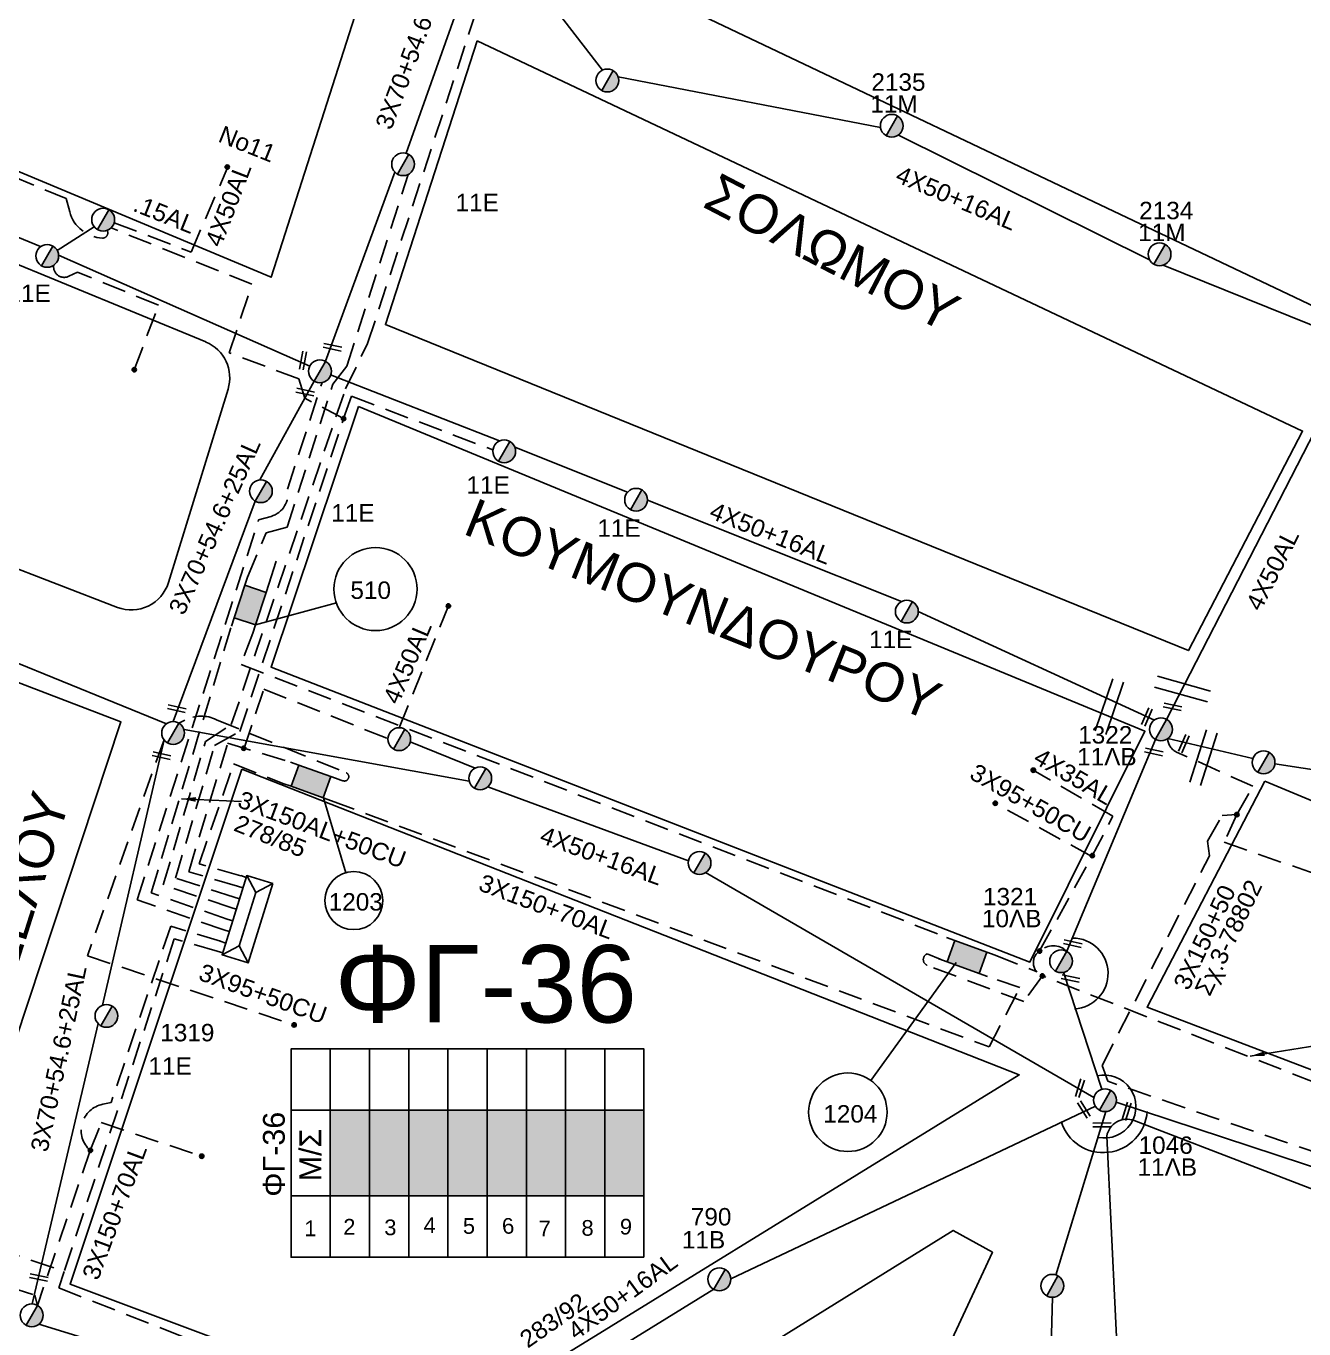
# Model space of a CAD drawing. Header units: millimetres. Extents: x 8791 to 11104, y 1833 to 2902.
# Drawn here: x 9006 to 9140.8, y 2681.6 to 2819 of the extents above; entities that cross this region are included whole.
import ezdxf
from ezdxf.enums import TextEntityAlignment as Align

# ---------------------------------------------------------------- set-up
doc = ezdxf.new("R2010")
doc.units = ezdxf.units.MM
doc.linetypes.add('DASHED', pattern=[19.05, 12.7, -6.35])
for name, color, linetype in [('Link Box 4 Διευθύνσεων', 7, 'Continuous'), ('Ασφαλειοκιβώτια Χ.Τ 9 αναχωρήσεων', 7, 'Continuous'), ('Γέφυρες Εναερίου Δικτύου', 7, 'Continuous'), ('Γυμνά εναέρια ΧΤ (3Φ)   4x35AL', 7, 'Continuous'), ('Γυμνά εναέρια ΧΤ (3Φ)   4x50AL', 7, 'Continuous'), ('Γυμνά εναέρια ΧΤ και ΦΟΠ (3Φ)   4x50+16AL', 7, 'Continuous'), ('Εναέρια παροχή ΧΤ 4x16', 7, 'SYN_LINE'), ('Επιγραφές - Σχήματα', 7, 'Continuous'), ('Καλώδια ΧΤ   3x150+50AL', 7, 'DASHED'), ('Καλώδια ΧΤ   3x150+50CU', 7, 'DASHED'), ('Καλώδια ΧΤ   3x150+70AL', 7, 'DASHED'), ('Καλώδια ΧΤ   3x150AL+50CU', 7, 'DASHED'), ('Καλώδια ΧΤ   3x95+50CU', 7, 'DASHED'), ('Καλώδια ΧΤ   4x50AL', 7, 'DASHED'), ('Μηχανική τομή', 7, 'Continuous'), ('Στύλος ΦΜ', 7, 'Continuous'), ('Στύλος ΦΜ @ 1', 7, 'Continuous'), ('Συνδέσεις', 7, 'Continuous'), ('Συνεστραμμένα ΧΤ   3x70+54.6+25AL', 7, 'SYN_LINE'), ('Τομή', 7, 'Continuous'), ('Υποσταθμός πόλεως', 7, 'Continuous'), ('Υπόβαθρο ΔΕΗ', 7, 'Continuous'), ('Υπόγεια Καλώδια Δικτύου ΧΤ   150AL', 7, 'DASHED')]:
    doc.layers.add(name, color=color, linetype=linetype)
doc.styles.add('ar', font='ARIAL.TTF')
doc.styles.get("Standard").update_dxf_attribs({"font": 'ARIAL.TTF'})
doc.linetypes.add('SYN_LINE', pattern='A,0.5,-0.0001,["/\\/\\/\\/",Standard,S=0.1,R=0,X=0,Y=-0.05],-0.25', length=0.7501)
doc.dimstyles.new('ISO-25', dxfattribs={"dimtxt": 2.5, "dimasz": 2.5, "dimexe": 1.25, "dimexo": 0.625, "dimtad": 1, "dimtxsty": 'Standard', "dimcen": 2.5, "dimadec": 0, "dimazin": 0, "dimtfac": 1, "dimtmove": 0, "dimatfit": 3, "dimfxl": 1, "dimarcsym": 0})

# ---------------------------------------------------------------- blocks, each defined once
blk = doc.blocks.new('ΥΠΑΡΧΩΝ ΤΣΙΜΕΝΤΕΝΙΟΣ ΣΤΥΛΟΣ')
at = {"layer": 'Στύλος ΦΜ'}
blk.add_hatch(color=256, dxfattribs=at).paths.add_polyline_path([(-1.29, -2.28, 0.574793), (2.62, 0, 0.268822), (1.3, 2.27)])
blk.add_line((-1.29, -2.28), (1.3, 2.27), dxfattribs=at)
blk.add_circle((0, 0), 2.62, dxfattribs=at)
at = {"layer": 'Στύλος ΦΜ', "flags": 4}
for tag, p in [('ΑΡΙΘΜΟΣ', (-4.68, 8.05)), ('ΤΥΠΟΣ', (-4.91, 3.03))]:
    blk.add_attdef(tag, p, '', height=4, dxfattribs=at)
blk = doc.blocks.new('LINK BOX 4 ΑΝΑΧΩΡΗΣΕΩΝ')
at = {"layer": 'Link Box 4 Διευθύνσεων', "ltscale": 40}
blk.add_hatch(color=256, dxfattribs=at).paths.add_polyline_path([(-3.54, 0), (-3.54, -4.67), (3.54, -4.67), (3.54, 0)])
for p, q in [((-3.54, 0), (-5.33, 0)), ((5.33, 0), (3.54, 0)), ((-3.54, -4.67), (-5.33, -4.67)), ((5.33, -4.67), (3.54, -4.67))]:
    blk.add_line(p, q, dxfattribs=at)
blk.add_lwpolyline([(-3.54, -4.67), (-3.54, 0), (3.54, 0), (3.54, -4.67)], close=True, dxfattribs=at)
blk = doc.blocks.new('ΥΠΟΣΤΑΘΜΟΣ ΠΟΛΕΩΣ 8 ΑΝΑΧΩΡΗΣΕΩΝ')
at = {"layer": 'Υποσταθμός πόλεως', "linetype": 'Continuous', "ltscale": 40}
for p, q in [((-8.18, -2.82), (-8.18, -4)), ((-5.9, -2.82), (-5.9, -4)), ((-3.55, -2.82), (-3.55, -4)), ((-1.28, -2.82), (-1.28, -4)), ((1.23, -2.82), (1.23, -4)), ((3.56, -2.82), (3.56, -4)), ((6.03, -2.82), (6.03, -4)), ((8.16, -2.82), (8.16, -4))]:
    blk.add_line(p, q, dxfattribs=at)
blk.add_lwpolyline([(-8.57, 2.82), (8.57, 2.82), (8.57, -2.82), (-8.57, -2.82)], close=True, dxfattribs=at)
for points in [[(-5.75, 0), (-8.57, 2.82)], [(5.75, 0), (8.57, 2.82)], [(-8.57, -2.82), (-5.75, 0)], [(-5.75, 0), (5.75, 0)], [(8.57, -2.82), (5.75, 0)]]:
    blk.add_lwpolyline(points, dxfattribs=at)
at = {"layer": 'Υποσταθμός πόλεως', "linetype": 'SYN_LINE', "ltscale": 40, "flags": 1}
for tag, p in [('ΜΕΤΑΣΧΗΜΑΤΙΣΜΟΣ', (9.59, 1.44)), ('ΙΣΧΥΣ', (9.57, -1.35)), ('ΑΡΙΘΜΟΣ', (9.69, -4.07))]:
    blk.add_attdef(tag, p, '', height=1.8, dxfattribs=at)
blk = doc.blocks.new('ΤΟΜΗ')
at = {"layer": 'Τομή', "ltscale": 40}
for p, q in [((-5.68, 0), (5.68, 0)), ((5.68, -2.33), (-5.68, -2.33))]:
    blk.add_line(p, q, dxfattribs=at)
blk = doc.blocks.new('ΑΣΦΑΛΕΙΟΚΙΒΩΤΙΟ ΥΠΟΣΤΑΘΜΟΥ 9 ΑΝΑΧΩΡΗΣΕΩΝ')
at = {"layer": 'Ασφαλειοκιβώτια Χ.Τ 9 αναχωρήσεων', "ltscale": 40}
for p, q in [((-23.8, 40.36), (24.02, 40.36)), ((-9.72, 40.36), (-9.72, -40.64)), ((9.94, 40.36), (9.94, -40.64)), ((-23.8, 31.36), (24.02, 31.36)), ((-23.8, 22.36), (24.02, 22.36)), ((-23.8, 13.36), (24.02, 13.36)), ((-23.8, 4.36), (24.02, 4.36)), ((-23.8, -4.64), (24.02, -4.64)), ((-23.8, -13.64), (24.02, -13.64)), ((-23.8, -22.64), (24.02, -22.64)), ((-23.8, -31.64), (24.02, -31.64))]:
    blk.add_line(p, q, dxfattribs=at)
at = {"layer": 'Ασφαλειοκιβώτια Χ.Τ 9 αναχωρήσεων'}
blk.add_lwpolyline([(-23.8, -40.64), (24.02, -40.64), (24.02, 40.36), (-23.8, 40.36)], close=True, dxfattribs=at)
for s, rotation, p in [('1', 270, (-18.96, 37.31)), ('2', 270, (-18.6, 28.38)), ('3', 270, (-18.74, 18.97)), ('4', 270, (-18.26, 9.95)), ('5', 270, (-18.42, 0.93)), ('6', 274.9707, (-18.52, -8.21)), ('7', 270, (-19, -16.47)), ('8', 270, (-18.86, -26.29)), ('9', 266.863, (-18.5, -35))]:
    blk.add_text(s, height=3.6, rotation=rotation, dxfattribs=at).set_placement(p)
at = {"layer": 'Ασφαλειοκιβώτια Χ.Τ 9 αναχωρήσεων', "ltscale": 40}
for tag, height, p in [('ΟΝΟΜΑ', 5, (-0.16, 44.31)), ('ΚΕΙΜΕΝΟ 1', 2, (17.06, 35.59)), ('ΚΕΙΜΕΝΟ 2', 2, (17.06, 26.88)), ('ΚΕΙΜΕΝΟ 3', 2, (17.06, 17.69)), ('ΚΕΙΜΕΝΟ 4', 2, (17.06, 8.71)), ('ΚΕΙΜΕΝΟ 5', 2, (17.06, -0.13)), ('ΚΕΙΜΕΝΟ 6', 2, (17.06, -9.05)), ('ΚΕΙΜΕΝΟ 7', 2, (17.06, -18.13)), ('ΚΕΙΜΕΝΟ 8', 2, (17.06, -26.85)), ('ΚΕΙΜΕΝΟ 9', 2, (17.06, -35.99)), ('ΣΧ', 2, (-0.1, -42.64))]:
    blk.add_attdef(tag, text='', height=height, dxfattribs=at).set_placement(p, align=Align.MIDDLE_CENTER)
blk = doc.blocks.new('_ΣΥΝΔΕΣΗ')
at = {"layer": 'Συνδέσεις', "linetype": 'SYN_LINE', "ltscale": 40}
blk.add_hatch(color=256, dxfattribs=at).paths.add_polyline_path([(0.5, -0.01, 1), (-0.5, -0.01, 1)])
at = {"layer": 'Συνδέσεις'}
blk.add_circle((0, -0.01), 0.5, dxfattribs=at)
blk = doc.blocks.new('ΜΗΧΑΝΙΚΗ ΤΟΜΗ')
at = {"layer": 'Μηχανική τομή', "ltscale": 40}
for p, q in [((-1.89, 0.78), (1.89, 0.78)), ((1.89, 0), (-1.89, 0))]:
    blk.add_line(p, q, dxfattribs=at)

msp = doc.modelspace()

# ---------------------------------------------------------------- hatches: boundary and pattern name
at = {"layer": 'Ασφαλειοκιβώτια Χ.Τ 9 αναχωρήσεων', "ltscale": 20}
for color, points in [(151, [(9038.08, 2704.67), (9038.08, 2695.64), (9042.22, 2695.64), (9042.22, 2704.67)]), (85, [(9042.22, 2704.67), (9042.22, 2695.64), (9046.35, 2695.64), (9046.35, 2704.67)]), (30, [(9046.35, 2704.67), (9046.35, 2695.64), (9050.49, 2695.64), (9050.49, 2704.67)]), (1, [(9050.49, 2704.67), (9050.49, 2695.64), (9054.62, 2695.64), (9054.62, 2704.67)]), (2, [(9054.62, 2704.67), (9054.62, 2695.64), (9058.76, 2695.64), (9058.76, 2704.67)]), (5, [(9058.76, 2704.67), (9058.76, 2695.64), (9062.89, 2695.64), (9062.89, 2704.67)]), (27, [(9062.89, 2704.67), (9062.89, 2695.64), (9067.03, 2695.64), (9067.03, 2704.67)]), (6, [(9067.03, 2704.67), (9067.03, 2695.64), (9071.16, 2695.64), (9071.16, 2704.67)])]:
    msp.add_hatch(color=color, dxfattribs=at).paths.add_polyline_path(points)

# ---------------------------------------------------------------- linework, layer by layer
at = {"layer": 'Γέφυρες Εναερίου Δικτύου', "ltscale": 20}
msp.add_lwpolyline([(9009.29, 2795.34), (9013.19, 2797.85)], dxfattribs=at)
at = {"layer": 'Γέφυρες Εναερίου Δικτύου', "color": 27, "linetype": 'DASHED', "ltscale": 0.2}
msp.add_lwpolyline([(9039.49, 2777.63), (9035.41, 2779.77), (9034.77, 2781.81), (9027.42, 2784.55), (9029.82, 2791.8), (9014.97, 2797.73)], dxfattribs=at)
at = {"layer": 'Γέφυρες Εναερίου Δικτύου', "color": 30, "linetype": 'DASHED', "ltscale": 0.2}
msp.add_lwpolyline([(9017.41, 2782.77), (9019.96, 2789.57), (9011.43, 2793.08), (9010.5, 2792.63, -0.604371), (9008.92, 2793.79, -2.190276)], format="xyb", dxfattribs=at)
at = {"layer": 'Γέφυρες Εναερίου Δικτύου', "color": 6, "linetype": 'DASHED', "ltscale": 0.2}
msp.add_lwpolyline([(9029.91, 2754.99), (9028.67, 2751.7), (9103.12, 2722.9)], dxfattribs=at)
at = {"layer": 'Γέφυρες Εναερίου Δικτύου', "color": 85, "ltscale": 20}
msp.add_lwpolyline([(9046.52, 2743.52), (9053.37, 2740.76)], dxfattribs=at)
at = {"layer": 'Γυμνά εναέρια ΧΤ (3Φ)   4x35AL', "color": 173, "linetype": 'DASHED', "ltscale": 0.2}
msp.add_lwpolyline([(9120.61, 2735.67), (9112.21, 2740.53)], dxfattribs=at)
at = {"layer": 'Γυμνά εναέρια ΧΤ (3Φ)   4x50AL', "color": 30, "ltscale": 20}
for points in [[(8982.57, 2806.03), (9007.54, 2795.76)], [(9009.43, 2794.87), (9035.92, 2783.16)]]:
    msp.add_lwpolyline(points, dxfattribs=at)
at = {"layer": 'Γυμνά εναέρια ΧΤ (3Φ)   4x50AL', "linetype": 'DASHED', "ltscale": 0.2}
msp.add_lwpolyline([(9023.41, 2795.18), (9027.27, 2804.16)], dxfattribs=at)
at = {"layer": 'Γυμνά εναέρια ΧΤ (3Φ)   4x50AL', "color": 85}
for points in [[(9126.28, 2745.88), (9146.31, 2784.82)], [(8993.17, 2756.68), (9020.81, 2745.44)]]:
    msp.add_lwpolyline(points, dxfattribs=at)
at = {"layer": 'Γυμνά εναέρια ΧΤ (3Φ)   4x50AL', "color": 173}
msp.add_lwpolyline([(9115.75, 2721.44), (9125.09, 2743.79)], dxfattribs=at)
at = {"layer": 'Γυμνά εναέρια ΧΤ και ΦΟΠ (3Φ)   4x50+16AL', "color": 30}
for points in [[(9056, 2828.35), (9066.79, 2814.36)], [(9068.43, 2813.67), (9096.1, 2808.32)], [(9097.99, 2807.52), (9124.47, 2794.38)], [(9125.9, 2793.81), (9145.7, 2785.81)]]:
    msp.add_lwpolyline(points, dxfattribs=at)
at = {"layer": 'Γυμνά εναέρια ΧΤ και ΦΟΠ (3Φ)   4x50+16AL', "color": 2}
for points in [[(9038.12, 2782.22), (9055.91, 2775.26)], [(9057.55, 2774.59), (9069.43, 2769.86)], [(9071.53, 2769.03), (9098.31, 2758.33)], [(9100.08, 2757.29), (9125.01, 2745.83)]]:
    msp.add_lwpolyline(points, dxfattribs=at)
at = {"layer": 'Γυμνά εναέρια ΧΤ και ΦΟΠ (3Φ)   4x50+16AL', "color": 85}
for points in [[(9022.66, 2744.82), (9052.73, 2739.37)], [(9054.68, 2738.77), (9075.84, 2730.98)], [(9077.66, 2729.73), (9118.61, 2706)]]:
    msp.add_lwpolyline(points, dxfattribs=at)
at = {"layer": 'Γυμνά εναέρια ΧΤ και ΦΟΠ (3Φ)   4x50+16AL', "color": 1}
for points in [[(9126.4, 2743.87), (9135.37, 2741.77)], [(9137.69, 2741.19), (9159.98, 2737.78)], [(9007.36, 2682.11), (9049.36, 2669.21)]]:
    msp.add_lwpolyline(points, dxfattribs=at)
at = {"layer": 'Γυμνά εναέρια ΧΤ και ΦΟΠ (3Φ)   4x50+16AL', "color": 173}
for points in [[(9119.45, 2706.89), (9115.4, 2719.22)], [(9114.59, 2687.29), (9119.86, 2704.53)], [(9113.35, 2652.57), (9114.25, 2684.94)]]:
    msp.add_lwpolyline(points, dxfattribs=at)
at = {"layer": 'Γυμνά εναέρια ΧΤ και ΦΟΠ (3Φ)   4x50+16AL', "color": 133}
for points in [[(9080.31, 2686.89), (9118.76, 2705.09)], [(9120.96, 2705.52), (9149.26, 2696.19)], [(9051.63, 2669.22), (9078.52, 2685.8)]]:
    msp.add_lwpolyline(points, dxfattribs=at)
at = {"layer": 'Εναέρια παροχή ΧΤ 4x16', "color": 1, "linetype": 'DASHED', "ltscale": 0.2}
msp.add_lwpolyline([(8978.9, 2670.91), (8983.26, 2682.98), (8993.85, 2679.17), (8997.05, 2688.33), (9006.92, 2685.16), (9007.2, 2684.09)], dxfattribs=at)
at = {"layer": 'Επιγραφές - Σχήματα', "ltscale": 20}
for p, q in [((9030.2, 2755.86), (9038.72, 2758.18)), ((9037.35, 2737.62), (9039.71, 2729.72)), ((9104.1, 2720.27), (9095.09, 2707.81))]:
    msp.add_line(p, q, dxfattribs=at)
for centre, radius in [((9042.85, 2759.64), 4.38), ((9040.56, 2726.78), 3.06), ((9092.66, 2704.46), 4.14)]:
    msp.add_circle(centre, radius, dxfattribs=at)
at = {"layer": 'Καλώδια ΧΤ   3x150+50AL', "color": 62, "ltscale": 0.2}
msp.add_lwpolyline([(9198.6, 2678.94), (9197.56, 2679.26), (9196.41, 2678.73), (9160.67, 2693.84), (9120.06, 2707.72), (9119.48, 2709.4), (9130.78, 2731.49), (9130.6, 2733.05), (9132.12, 2735.77), (9133.68, 2735.86), (9135.38, 2738.84), (9127.33, 2742.45, -0.293823), (9126.4, 2743.87, -2.382889)], format="xyb", dxfattribs=at)
msp.add_lwpolyline([(9133.68, 2735.86), (9132.34, 2732.94), (9143.47, 2729.06)], dxfattribs=at)
at = {"layer": 'Καλώδια ΧΤ   3x150+50CU', "color": 5, "ltscale": 0.2}
msp.add_lwpolyline([(9027.6, 2726.05), (9020.47, 2728.44), (9024.92, 2743.58), (9027.64, 2745.34), (9039.68, 2780.75), (9042.02, 2785.53), (9055.21, 2825.92), (9056.26, 2825.97, 0.719118), (9057.6, 2830.65), (9046.8, 2836.19), (9058.04, 2870.14), (9057.13, 2870.67, -0.400155), (9056.23, 2873.88), (9032.75, 2885.46), (9040.38, 2901.75)], format="xyb", dxfattribs=at)
at = {"layer": 'Καλώδια ΧΤ   3x150+50CU', "color": 27, "ltscale": 0.2}
msp.add_lwpolyline([(8972.81, 2816.42), (9010.22, 2800.83), (9010.6, 2799.43, 0.325021), (9014.05, 2796.66, 0.590738), (9014.55, 2797.48, 12.344555)], format="xyb", dxfattribs=at)
at = {"layer": 'Καλώδια ΧΤ   3x150+50CU', "color": 154, "ltscale": 0.2}
msp.add_lwpolyline([(9031.61, 2760.16), (9032.66, 2763.51)], dxfattribs=at)
at = {"layer": 'Καλώδια ΧΤ   3x150+70AL', "color": 151, "ltscale": 0.2}
msp.add_lwpolyline([(9038.21, 2737.31), (9107.57, 2711.35), (9110.79, 2717.6), (9107.3, 2718.82)], dxfattribs=at)
at = {"layer": 'Καλώδια ΧΤ   3x150+70AL', "color": 2, "ltscale": 0.2}
for points in [[(8920.53, 2727.68), (8921.84, 2730.77), (8924.64, 2729.76), (8920.55, 2718.58), (8966.51, 2701.37), (8966.47, 2700.23), (8998.46, 2688.99), (8999.3, 2691.33), (9010.03, 2687.66), (9009.46, 2685.93), (9049.04, 2670.38), (9060.66, 2676.56), (9066.45, 2669.76), (9064.64, 2664.82), (9067.47, 2663.95)], [(9026.17, 2721.45), (9021.63, 2722.74), (9010.03, 2687.66)]]:
    msp.add_lwpolyline(points, dxfattribs=at)
at = {"layer": 'Καλώδια ΧΤ   3x150+70AL', "color": 1, "ltscale": 0.2}
msp.add_lwpolyline([(9026.49, 2722.49), (9021.25, 2724.08), (9014.96, 2705.47), (9014.09, 2705.3, 0.625557), (9012.77, 2700.43), (9007.2, 2684.09)], format="xyb", dxfattribs=at)
msp.add_lwpolyline([(9012.77, 2700.43), (9013.92, 2703.37), (9024.51, 2699.82)], dxfattribs=at)
at = {"layer": 'Καλώδια ΧΤ   3x150AL+50CU', "color": 6, "linetype": 'DASHED', "ltscale": 0.2}
for points in [[(9029.35, 2760.9), (9031.31, 2765.58), (9033.52, 2766.18), (9038.34, 2781.25), (9039.81, 2783.14), (9046.28, 2803.37)], [(9027.22, 2724.83), (9019.19, 2727.59), (9027.65, 2755.74)]]:
    msp.add_lwpolyline(points, dxfattribs=at)
at = {"layer": 'Καλώδια ΧΤ   3x150AL+50CU', "color": 30, "linetype": 'DASHED', "ltscale": 0.2}
msp.add_lwpolyline([(9026.86, 2723.69), (9017.71, 2726.86), (9030.51, 2766.94), (9031.84, 2767.31, 0.392507), (9033.57, 2770.18), (9037.21, 2781.43)], format="xyb", dxfattribs=at)
at = {"layer": 'Καλώδια ΧΤ   3x150AL+50CU', "color": 27, "linetype": 'DASHED', "ltscale": 0.2}
msp.add_lwpolyline([(9027.94, 2727.15), (9021.76, 2729.15), (9025.88, 2743.14), (9028.55, 2744.62), (9039.49, 2777.63), (9040.33, 2779.97), (9055.23, 2774.31)], dxfattribs=at)
at = {"layer": 'Καλώδια ΧΤ   3x150AL+50CU', "color": 85, "ltscale": 0.2}
for points in [[(9029, 2742.86), (9031.08, 2749.09), (9044.15, 2743.86)], [(9028.3, 2728.3), (9023.15, 2729.82), (9027.25, 2743.38)], [(9027.25, 2743.38), (9033.89, 2741.39)]]:
    msp.add_lwpolyline(points, dxfattribs=at)
msp.add_lwpolyline([(9022.11, 2745.5), (9022.75, 2745.83, -0.235638), (9026.08, 2745.86), (9039.75, 2740.26, -0.887215), (9039.51, 2739.4, -0.073315), (9039.01, 2739.56, 40.474403)], format="xyb", dxfattribs=at)
at = {"layer": 'Καλώδια ΧΤ   3x150AL+50CU', "color": 151, "ltscale": 0.2}
msp.add_lwpolyline([(9028.64, 2729.41), (9024.24, 2730.65), (9027.89, 2741.19), (9033.09, 2739.15)], dxfattribs=at)
at = {"layer": 'Καλώδια ΧΤ   3x150AL+50CU', "color": 173, "ltscale": 0.2}
for points in [[(9200.15, 2683.38), (9198.69, 2685.4), (9113.17, 2718.84, -0.604462), (9112.88, 2721.47), (9118.39, 2731.43), (9120.61, 2735.67)], [(9113.17, 2718.84), (9111.21, 2716.13), (9101.04, 2719.95, -0.670247), (9101.01, 2721.16), (9102.41, 2720.62)]]:
    msp.add_lwpolyline(points, format="xyb", dxfattribs=at)
at = {"layer": 'Καλώδια ΧΤ   3x150AL+50CU', "color": 173, "linetype": 'DASHED', "ltscale": 0.2}
msp.add_lwpolyline([(9108.19, 2721.02), (9112.52, 2719.3)], dxfattribs=at)
at = {"layer": 'Καλώδια ΧΤ   3x150AL+50CU', "color": 0, "linetype": 'Continuous', "ltscale": 0.2}
for centre, radius, start, end in [((9116.37, 2719.1), 3.73, 273.0208, 89.9956), ((9119.72, 2705.06), 3.32, 258.1342, 103.7013), ((9119.59, 2704.84), 4.64, 197.0358, 356.3096)]:
    msp.add_arc(centre, radius, start, end, dxfattribs=at)
at = {"layer": 'Καλώδια ΧΤ   3x150AL+50CU', "color": 173, "ltscale": 0.2}
msp.add_arc((9114.3, 2719.93), 2.09, 46.1163, 132.6254, dxfattribs=at)
at = {"layer": 'Καλώδια ΧΤ   3x95+50CU', "color": 2, "ltscale": 0.2}
msp.add_lwpolyline([(9020.55, 2743.74), (9012.47, 2720.96), (9034.27, 2713.67)], dxfattribs=at)
at = {"layer": 'Καλώδια ΧΤ   3x95+50CU', "color": 173, "ltscale": 0.2}
msp.add_lwpolyline([(9118.39, 2731.43), (9108.2, 2737.05)], dxfattribs=at)
at = {"layer": 'Καλώδια ΧΤ   4x50AL', "color": 85, "linetype": 'DASHED', "ltscale": 0.2}
msp.add_lwpolyline([(9045.36, 2745.01), (9050.54, 2757.87)], dxfattribs=at)
at = {"layer": 'Συνεστραμμένα ΧΤ   3x70+54.6+25AL', "color": 6, "ltscale": 20}
for points in [[(9046.07, 2805.61), (9053.99, 2827.91)], [(9037.58, 2783.66), (9044.89, 2803.61)]]:
    msp.add_lwpolyline(points, dxfattribs=at)
at = {"layer": 'Συνεστραμμένα ΧΤ   3x70+54.6+25AL', "color": 2, "ltscale": 15}
msp.add_lwpolyline([(9030.66, 2771.16), (9036.39, 2781.57)], dxfattribs=at)
at = {"layer": 'Συνεστραμμένα ΧΤ   3x70+54.6+25AL', "color": 2, "ltscale": 20}
for points in [[(9021.53, 2745.66), (9030.17, 2768.92)], [(9014.07, 2715.75), (9020.55, 2743.74)], [(9006.64, 2684.25), (9013.6, 2713.81)]]:
    msp.add_lwpolyline(points, dxfattribs=at)
at = {"layer": 'Υπόβαθρο ΔΕΗ'}
for p, q in [((8965.46, 2810.23), (9024.96, 2785.7)), ((9015.64, 2757.71), (8954.77, 2781.2)), ((9027.3, 2780.72), (9021.01, 2760.32))]:
    msp.add_line(p, q, dxfattribs=at)
for points in [[(9067.06, 2859.65), (9161.51, 2816.54), (9146.18, 2787.38), (9057.58, 2829.51)], [(8976.28, 2851.16), (8964.85, 2820.56), (9031.85, 2792.52), (9041.54, 2822.85)], [(9053.57, 2817.48), (9140.61, 2776.31), (9128.57, 2753.16), (9043.89, 2787.54)], [(9041.06, 2778.88), (9123.99, 2744.64), (9111.86, 2720.3), (9031.84, 2751.39)], [(8997.85, 2690.86), (9016.01, 2745.65), (8947.16, 2772.02), (8927, 2716.73)], [(9028.76, 2740.66), (9110.73, 2708.4), (9050.57, 2671.35), (9010.64, 2686.33)], [(9136.63, 2739.37), (9203.43, 2711.54), (9194.11, 2688.88), (9124.21, 2715.55)], [(9065.94, 2665.53), (9067.54, 2669.49), (9103.75, 2692), (9107.91, 2689.69), (9091.98, 2655.49)]]:
    msp.add_lwpolyline(points, close=True, dxfattribs=at)
msp.add_lwpolyline([(9122.24, 2654.47), (9119.96, 2701.94, -0.459402), (9122.84, 2703.6), (9189.46, 2677.94), (9179.35, 2652.44)], format="xyb", close=True, dxfattribs=at)
for centre, start, end in [((9023.4, 2781.92), 342.8627, 67.5894), ((9017.11, 2761.52), 248.9026, 342.8627)]:
    msp.add_arc(centre, 4.08, start, end, dxfattribs=at)
at = {"layer": 'Υπόγεια Καλώδια Δικτύου ΧΤ   150AL', "linetype": 'DASHED', "ltscale": 0.2}
msp.add_lwpolyline([(9015.29, 2798.28), (9023.41, 2795.18)], dxfattribs=at)

# ---------------------------------------------------------------- block references
at = {"layer": 'Link Box 4 Διευθύνσεων'}
for p, xscale, yscale, zscale, rotation in [((9028.5, 2758.32), 0.5104822389464551, 0.5104822389464551, 0.5104822389464551, 71.79163371382793), ((9036.45, 2740.47), 0.5104822389464218, 0.5104822389464218, 0.5104822389464218, 340.2651137641781), ((9105.63, 2721.95), 0.5104822389464382, 0.5104822389464382, 0.5104822389464382, 339.9849681885249)]:
    msp.add_blockref('LINK BOX 4 ΑΝΑΧΩΡΗΣΕΩΝ', p, dxfattribs=dict(at, xscale=xscale, yscale=yscale, zscale=zscale, rotation=rotation))
at = {"layer": 'Ασφαλειοκιβώτια Χ.Τ 9 αναχωρήσεων', "xscale": 0.4594340150517734, "yscale": 0.4594340150517734, "zscale": 0.4594340150517734, "rotation": 90}
msp.add_blockref('ΑΣΦΑΛΕΙΟΚΙΒΩΤΙΟ ΥΠΟΣΤΑΘΜΟΥ 9 ΑΝΑΧΩΡΗΣΕΩΝ', (9052.49, 2700.1), dxfattribs=at).add_auto_attribs({'ΟΝΟΜΑ': 'ΦΓ-36'})
at = {"layer": 'Μηχανική τομή'}
for p, xscale, yscale, zscale, rotation in [((9038.36, 2785.34), 0.5104822389465317, 0.5104822389465317, 0.5104822389465317, 167.8896288104028), ((9035.4, 2783.7), 0.5104822389464367, 0.5104822389464367, 0.5104822389464367, 79.4592749575673), ((9035.48, 2780.61), 0.5104822389465317, 0.5104822389465317, 0.5104822389465317, 167.8896288104028), ((9021.93, 2747.22), 0.5104822389465317, 0.5104822389465317, 0.5104822389465317, 167.8896288104028), ((9124, 2746.24), 0.510482238946582, 0.510482238946582, 0.510482238946582, 246.3533395885863), ((9126.95, 2747.42), 0.5104822389465317, 0.5104822389465317, 0.5104822389465317, 167.8896288104028), ((9127.91, 2743.42), 0.510482238946582, 0.510482238946582, 0.510482238946582, 246.3533395885863), ((9124.98, 2742.66), 0.5104822389465317, 0.5104822389465317, 0.5104822389465317, 167.8896288104028), ((9020.34, 2742.27), 0.5104822389465317, 0.5104822389465317, 0.5104822389465317, 167.8896288104028), ((9116.42, 2722.44), 0.5104822389465317, 0.5104822389465317, 0.5104822389465317, 167.8896288104028), ((9116.19, 2718.76), 0.5104822389465317, 0.5104822389465317, 0.5104822389465317, 167.8896288104028), ((9117.33, 2706.93), 0.5104822389464346, 0.5104822389464346, 0.5104822389464346, 72.1977486850083), ((9117.72, 2704.86), 0.510482238946439, 0.510482238946439, 0.510482238946439, 121.9567308007298), ((9122.25, 2704.49), 0.5104822389464346, 0.5104822389464346, 0.5104822389464346, 72.1977486850083), ((9119.47, 2703.32), 0.5104822389465294, 0.5104822389465294, 0.5104822389465294, 180.623631037761), ((9007.39, 2687.23), 0.5104822389465317, 0.5104822389465317, 0.5104822389465317, 167.8896288104028)]:
    msp.add_blockref('ΜΗΧΑΝΙΚΗ ΤΟΜΗ', p, dxfattribs=dict(at, xscale=xscale, yscale=yscale, zscale=zscale, rotation=rotation))
at = {"layer": 'Στύλος ΦΜ @ 1', "ltscale": 40, "xscale": 0.4594340150515993, "yscale": 0.4594340150515993, "zscale": 0.4594340150515993}
for p in [(9067.3, 2813.28), (9014.13, 2798.6), (9036.99, 2782.61), (9021.51, 2744.46), (9045.35, 2743.81), (9136.5, 2741.36), (9053.89, 2739.68), (9077.02, 2730.75), (9114.22, 2686.15), (9006.6, 2683.04)]:
    msp.add_blockref('ΥΠΑΡΧΩΝ ΤΣΙΜΕΝΤΕΝΙΟΣ ΣΤΥΛΟΣ', p, dxfattribs=at)
for p, values in [((9097.29, 2808.5), {'ΤΥΠΟΣ': '11M', 'ΑΡΙΘΜΟΣ': '2135'}), ((9125.53, 2794.95), {'ΤΥΠΟΣ': '11M', 'ΑΡΙΘΜΟΣ': '2134'})]:
    msp.add_blockref('ΥΠΑΡΧΩΝ ΤΣΙΜΕΝΤΕΝΙΟΣ ΣΤΥΛΟΣ', p, dxfattribs=at).add_auto_attribs(values)
at = {"layer": 'Στύλος ΦΜ @ 1', "ltscale": 40}
ref = msp.add_blockref('ΥΠΑΡΧΩΝ ΤΣΙΜΕΝΤΕΝΙΟΣ ΣΤΥΛΟΣ', (9045.76, 2804.45), dxfattribs=dict(at, xscale=0.4594340150515993, yscale=0.4594340150515993, zscale=0.4594340150515993))
ref.add_attrib('ΤΥΠΟΣ', '11E', (9051.29, 2799.49), dxfattribs={"layer": 'Στύλος ΦΜ', "height": 1.838, "flags": 4})
ref = msp.add_blockref('ΥΠΑΡΧΩΝ ΤΣΙΜΕΝΤΕΝΙΟΣ ΣΤΥΛΟΣ', (9008.23, 2794.78), dxfattribs=dict(at, xscale=0.4594340150515993, yscale=0.4594340150515993, zscale=0.4594340150515993))
ref.add_attrib('ΤΥΠΟΣ', '11E', (9004.04, 2789.92), dxfattribs={"layer": 'Στύλος ΦΜ', "height": 1.838, "flags": 4})
ref = msp.add_blockref('ΥΠΑΡΧΩΝ ΤΣΙΜΕΝΤΕΝΙΟΣ ΣΤΥΛΟΣ', (9056.42, 2774.17), dxfattribs=dict(at, xscale=0.4594340150515993, yscale=0.4594340150515993, zscale=0.4594340150515993))
ref.add_attrib('ΤΥΠΟΣ', '11E', (9052.44, 2769.7), dxfattribs={"layer": 'Στύλος ΦΜ', "height": 1.838, "flags": 4})
ref = msp.add_blockref('ΥΠΑΡΧΩΝ ΤΣΙΜΕΝΤΕΝΙΟΣ ΣΤΥΛΟΣ', (9030.76, 2769.96), dxfattribs=dict(at, xscale=0.4594340150515993, yscale=0.4594340150515993, zscale=0.4594340150515993))
ref.add_attrib('ΤΥΠΟΣ', '11E', (9038.18, 2766.76), dxfattribs={"layer": 'Στύλος ΦΜ', "height": 1.838, "flags": 4})
ref = msp.add_blockref('ΥΠΑΡΧΩΝ ΤΣΙΜΕΝΤΕΝΙΟΣ ΣΤΥΛΟΣ', (9070.33, 2769.06), dxfattribs=dict(at, xscale=0.4594340150515993, yscale=0.4594340150515993, zscale=0.4594340150515993))
ref.add_attrib('ΤΥΠΟΣ', '11E', (9066.25, 2765.15), dxfattribs={"layer": 'Στύλος ΦΜ', "height": 1.838, "flags": 4})
ref = msp.add_blockref('ΥΠΑΡΧΩΝ ΤΣΙΜΕΝΤΕΝΙΟΣ ΣΤΥΛΟΣ', (9098.88, 2757.27), dxfattribs=dict(at, xscale=0.4594340150515993, yscale=0.4594340150515993, zscale=0.4594340150515993))
ref.add_attrib('ΤΥΠΟΣ', '11E', (9094.9, 2753.41), dxfattribs={"layer": 'Στύλος ΦΜ', "height": 1.838, "flags": 4})
ref = msp.add_blockref('ΥΠΑΡΧΩΝ ΤΣΙΜΕΝΤΕΝΙΟΣ ΣΤΥΛΟΣ', (9125.68, 2744.84), dxfattribs=dict(at, xscale=0.4594340150515993, yscale=0.4594340150515993, zscale=0.4594340150515993))
ref.add_attrib('ΤΥΠΟΣ', '11ΛB', (9116.84, 2741.04), dxfattribs={"layer": 'Στύλος ΦΜ', "height": 1.838, "flags": 4})
ref.add_attrib('ΑΡΙΘΜΟΣ', '1322', (9116.95, 2743.35), dxfattribs={"layer": 'Στύλος ΦΜ', "height": 1.838, "flags": 4})
ref = msp.add_blockref('ΥΠΑΡΧΩΝ ΤΣΙΜΕΝΤΕΝΙΟΣ ΣΤΥΛΟΣ', (9115.15, 2720.39), dxfattribs=dict(at, xscale=0.4594340150515993, yscale=0.4594340150515993, zscale=0.4594340150515993))
ref.add_attrib('ΤΥΠΟΣ', '10ΛB', (9106.8, 2723.97), dxfattribs={"layer": 'Στύλος ΦΜ', "height": 1.838, "flags": 4})
ref.add_attrib('ΑΡΙΘΜΟΣ', '1321', (9106.91, 2726.28), dxfattribs={"layer": 'Στύλος ΦΜ', "height": 1.838, "flags": 4})
ref = msp.add_blockref('ΥΠΑΡΧΩΝ ΤΣΙΜΕΝΤΕΝΙΟΣ ΣΤΥΛΟΣ', (9014.48, 2714.62), dxfattribs=dict(at, xscale=0.4594340150515993, yscale=0.4594340150515993, zscale=0.4594340150515993))
ref.add_attrib('ΤΥΠΟΣ', '11E', (9018.91, 2708.42), dxfattribs={"layer": 'Στύλος ΦΜ', "height": 1.838, "flags": 4})
ref.add_attrib('ΑΡΙΘΜΟΣ', '1319', (9020.15, 2711.94), dxfattribs={"layer": 'Στύλος ΦΜ', "height": 1.838, "flags": 4})
ref = msp.add_blockref('ΥΠΑΡΧΩΝ ΤΣΙΜΕΝΤΕΝΙΟΣ ΣΤΥΛΟΣ', (9119.78, 2705.73), dxfattribs=dict(at, xscale=0.4594340150515993, yscale=0.4594340150515993, zscale=0.4594340150515993))
ref.add_attrib('ΤΥΠΟΣ', '11ΛB', (9123.21, 2697.76), dxfattribs={"layer": 'Στύλος ΦΜ', "height": 1.838, "flags": 4})
ref.add_attrib('ΑΡΙΘΜΟΣ', '1046', (9123.32, 2700.07), dxfattribs={"layer": 'Στύλος ΦΜ', "height": 1.838, "flags": 4})
ref = msp.add_blockref('ΥΠΑΡΧΩΝ ΤΣΙΜΕΝΤΕΝΙΟΣ ΣΤΥΛΟΣ', (9079.11, 2686.84), dxfattribs=dict(at, xscale=0.4594340150515993, yscale=0.4594340150515993, zscale=0.4594340150515993))
ref.add_attrib('ΤΥΠΟΣ', '11B', (9075.16, 2690.09), dxfattribs={"layer": 'Στύλος ΦΜ', "height": 1.838, "flags": 4})
ref.add_attrib('ΑΡΙΘΜΟΣ', '790', (9076.1, 2692.52), dxfattribs={"layer": 'Στύλος ΦΜ', "height": 1.838, "flags": 4})
at = {"layer": 'Συνδέσεις', "xscale": 0.4594340150518314, "yscale": 0.4594340150518314, "zscale": 0.4594340150518314}
for p in [(9027.22, 2804.16), (9017.41, 2782.78), (9039.49, 2777.63), (9050.54, 2757.87), (9028.96, 2742.85), (9112.22, 2740.54), (9108.2, 2737.05), (9133.68, 2735.86), (9118.43, 2731.53), (9112.88, 2721.47), (9113.18, 2718.84), (9034.27, 2713.67), (9012.78, 2700.44), (9024.52, 2699.83)]:
    msp.add_blockref('_ΣΥΝΔΕΣΗ', p, dxfattribs=at)
at = {"layer": 'Τομή'}
for p, xscale, yscale, zscale, rotation in [((9120.8, 2747.06), 0.5104822389465946, 0.5104822389465946, 0.5104822389465946, 251.3277368374774), ((9128.1, 2749.67), 0.5104822389465329, 0.5104822389465329, 0.5104822389465329, 344.3007636260597), ((9130.73, 2741.67), 0.5104822389466456, 0.5104822389466456, 0.5104822389466456, 252.4714828598129)]:
    msp.add_blockref('ΤΟΜΗ', p, dxfattribs=dict(at, xscale=xscale, yscale=yscale, zscale=zscale, rotation=rotation))
at = {"layer": 'Υποσταθμός πόλεως', "xscale": 0.5104822389464335, "yscale": 0.5104822389464335, "zscale": 0.5104822389464335, "rotation": 252.710100441955}
msp.add_blockref('ΥΠΟΣΤΑΘΜΟΣ ΠΟΛΕΩΣ 8 ΑΝΑΧΩΡΗΣΕΩΝ', (9029.35, 2724.82), dxfattribs=at)

# ---------------------------------------------------------------- texts
at = {"layer": 'Γυμνά εναέρια ΧΤ (3Φ)   4x35AL', "ltscale": 0.2}
msp.add_text('4X35AL', height=1.838, rotation=329.7105, dxfattribs=at).set_placement((9116.5, 2739.88), align=Align.MIDDLE)
at = {"layer": 'Γυμνά εναέρια ΧΤ (3Φ)   4x50AL', "ltscale": 0.2}
for rotation, p in [(69.078, (9027.32, 2800.18)), (63.106, (9137.43, 2761.69))]:
    msp.add_text('4X50AL', height=1.838, rotation=rotation, dxfattribs=at).set_placement(p, align=Align.MIDDLE)
at = {"layer": 'Γυμνά εναέρια ΧΤ και ΦΟΠ (3Φ)   4x50+16AL', "ltscale": 0.2}
for rotation, p in [(337.101, (9104.12, 2800.88)), (338.2728, (9084.53, 2765.53)), (340.0669, (9066.69, 2731.51)), (36.2301, (9068.9, 2685.08))]:
    msp.add_text('4X50+16AL', height=1.838, rotation=rotation, dxfattribs=at).set_placement(p, align=Align.MIDDLE)
at = {"layer": 'Επιγραφές - Σχήματα', "ltscale": 20, "attachment_point": 1, "style": 'ar'}
for s, insert, char_height, width, rotation in [('Νο11', (9026.82, 2808.58), 1.838, 19.788, 338.2018), ('ΣΟΛΩΜΟΥ', (9079.08, 2803.65), 4.084, 40.3352, 332.5138), ('ΚΟΥΜΟΥΝΔΟΥΡΟΥ', (9053.45, 2769.31), 4.0839, 40.3352, 338.1365), ('ΕΛ. ΒΕΝΙΖΕΛΟΥ', (8993.62, 2697.2), 4.0839, 57.2706, 72.3878), ('278/85', (9028.46, 2735.91), 1.838, 19.788, 338.2018), ('Σχ.3-78802', (9129.16, 2717.37), 1.838, 19.788, 64.6249), ('Μ/Σ', (9034.83, 2697.18), 2.297, 11.0165, 90), ('283/92', (9057.85, 2681.02), 1.838, 19.788, 34.9663)]:
    msp.add_mtext(s, dxfattribs=dict(at, insert=insert, char_height=char_height, width=width, rotation=rotation))
for s, insert, char_height, width in [('510', (9040.2, 2760.44), 1.838, 10.0461), ('1203', (9037.91, 2727.57), 1.838, 10.0461), ('ΦΓ-36', (9038.53, 2722.09), 8.168, 19.788), ('1204', (9090.07, 2705.21), 1.838, 9.9826)]:
    msp.add_mtext(s, dxfattribs=dict(at, insert=insert, char_height=char_height, width=width))
at = {"layer": 'Καλώδια ΧΤ   3x150+50AL', "ltscale": 20, "insert": (9126.92, 2717.99), "char_height": 1.838, "width": 19.788, "attachment_point": 1, "rotation": 64.6249, "style": 'ar'}
msp.add_mtext('3Χ150+50', dxfattribs=at)
at = {"layer": 'Καλώδια ΧΤ   3x150+70AL', "ltscale": 0.2}
for rotation, p in [(339.3806, (9060.89, 2726.15)), (69.6073, (9015.33, 2693.94))]:
    msp.add_text('3X150+70AL', height=1.838, rotation=rotation, dxfattribs=at).set_placement(p, align=Align.MIDDLE)
at = {"layer": 'Καλώδια ΧΤ   3x150AL+50CU', "ltscale": 0.2}
msp.add_text('3X150AL+50CU', height=1.8377, rotation=339.3806, dxfattribs=at).set_placement((9037.22, 2734.28), align=Align.MIDDLE)
at = {"layer": 'Καλώδια ΧΤ   3x95+50CU', "ltscale": 0.2}
for rotation, p in [(330.5, (9111.93, 2737.07)), (340.3129, (9030.99, 2716.96))]:
    msp.add_text('3X95+50CU', height=1.838, rotation=rotation, dxfattribs=at).set_placement(p, align=Align.MIDDLE)
at = {"layer": 'Καλώδια ΧΤ   4x50AL', "ltscale": 20, "insert": (9043.58, 2748.07), "char_height": 1.838, "width": 11.3449, "attachment_point": 1, "rotation": 67.0198, "style": 'ar'}
msp.add_mtext('4Χ50AL', dxfattribs=at)
at = {"layer": 'Συνεστραμμένα ΧΤ   3x70+54.6+25AL', "ltscale": 20}
for rotation, p in [(69.4276, (9047.15, 2817.64)), (65.9241, (9025.88, 2766.27)), (77.999, (9009.43, 2710.13))]:
    msp.add_text('3X70+54.6+25AL', height=1.8377, rotation=rotation, dxfattribs=at).set_placement(p, align=Align.MIDDLE)
at = {"layer": 'Υπόγεια Καλώδια Δικτύου ΧΤ   150AL', "ltscale": 20, "insert": (9017.84, 2801.27), "char_height": 1.838, "width": 19.788, "attachment_point": 1, "rotation": 338.2018, "style": 'ar'}
msp.add_mtext('.15AL', dxfattribs=at)

# ---------------------------------------------------------------- leaders
at = {"layer": 'Επιγραφές - Σχήματα', "ltscale": 40}
for points in [[(9022.4, 2737.52), (9028.71, 2737.22)], [(9135.1, 2710.39), (9144.27, 2711.86)]]:
    msp.add_leader(points, dimstyle='ISO-25', override={"dimasz": 1.5, "dimtad": 0}, dxfattribs=at)

doc.saveas('drawing.dxf')
